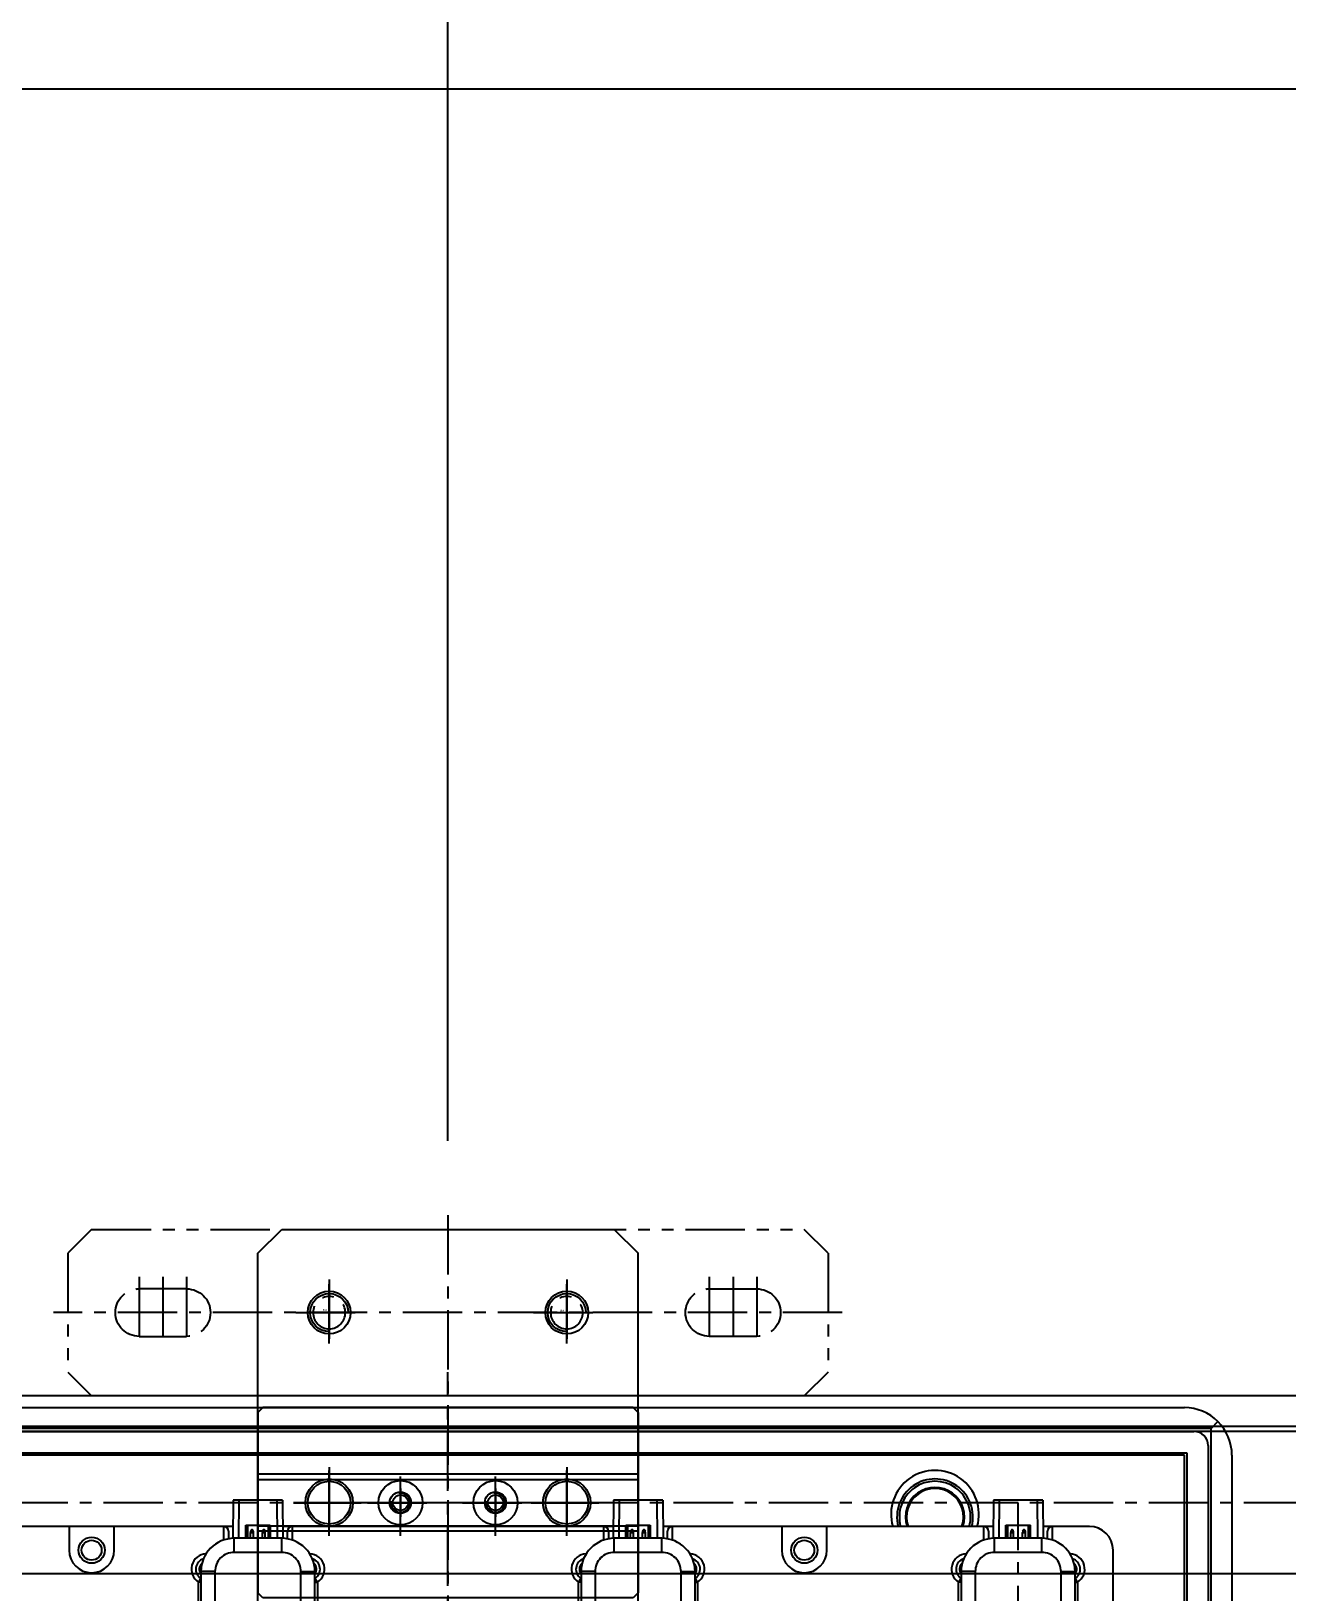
# Model space of a CAD drawing. Header units: inches. Extents: x 0 to 23821, y 0 to 11279.
# Drawn here: x 3149.4 to 3413.7, y 5239.1 to 5567.5 of the extents above; entities that cross this region are included whole.
import ezdxf

# ---------------------------------------------------------------- set-up
doc = ezdxf.new("R2010")
doc.units = ezdxf.units.IN
doc.header["$LTSCALE"] = 10
doc.header["$MEASUREMENT"] = 0
for name, pattern in [('CENTER', [2, 1.25, -0.25, 0.25, -0.25]), ('HIDDEN', [0.375, 0.25, -0.125]), ('PHANTOM', [2.5, 1.25, -0.25, 0.25, -0.25, 0.25, -0.25])]:
    doc.linetypes.add(name, pattern=pattern)
doc.layers.get('Defpoints').update_dxf_attribs({"color": 8})
for name, color, linetype in [('11', 1, 'CENTER'), ('22', 2, 'HIDDEN'), ('44', 4, 'Continuous'), ('66', 6, 'PHANTOM'), ('B', 123, 'Continuous'), ('G', 231, 'Continuous'), ('P', 142, 'Continuous'), ('T', 3, 'Continuous'), ('Y', 60, 'Continuous')]:
    doc.layers.add(name, color=color, linetype=linetype)
doc.styles.add('SCI', font='')
doc.styles.get('SCI').set_extended_font_data('Gulim')
doc.dimstyles.new('SCH', dxfattribs={"dimtxt": 2.5, "dimasz": 2, "dimexe": 1.25, "dimexo": 0.625, "dimtad": 1, "dimdec": 8, "dimtxsty": 'SCI', "dimcen": 2.5, "dimclrd": 4, "dimclre": 4, "dimclrt": 7, "dimadec": 8, "dimazin": 2, "dimtfac": 1, "dimtdec": 8, "dimtmove": 0, "dimatfit": 3, "dimfxl": 1, "dimarcsym": 0})

# ---------------------------------------------------------------- blocks, each defined once
blk = doc.blocks.new('A$C21f345d0')
blk.add_line((6520, -12), (280, -12))
at = {"layer": '11'}
blk.add_line((6520, -34.5), (280, -34.5), dxfattribs=at)
at = {"layer": 'B'}
for p, q in [((6520, -19.5), (280, -19.5)), ((6520, -49.5), (280, -49.5))]:
    blk.add_line(p, q, dxfattribs=at)
at = {"layer": 'G'}
blk.add_line((6520, -18.5), (280, -18.5), dxfattribs=at)
blk = doc.blocks.new('A$Ce158b9f5')
for p, q in [((15, 177.5), (325, 177.5)), ((332.07, 174.57), (330.63, 173.13)), ((330.63, 173.13), (9.37, 173.13)), ((330.63, 135), (330.63, 173.13)), ((14.5, 168), (325.5, 168)), ((325, 167.5), (15, 167.5)), ((325, 57.69), (325, 167.5)), ((325.5, 168), (325.5, 135)), ((335, 167.5), (335, 135)), ((124.81, 158), (124.74, 150)), ((135.19, 158), (124.81, 158)), ((126.01, 158), (125.94, 150)), ((133.99, 158), (134.06, 150)), ((135.19, 158), (135.26, 150)), ((204.81, 158), (204.74, 150)), ((215.19, 158), (204.81, 158)), ((206.01, 158), (205.94, 150)), ((213.99, 158), (214.06, 150)), ((215.19, 158), (215.26, 150)), ((284.81, 158), (284.74, 150)), ((295.19, 158), (284.81, 158)), ((286.01, 158), (285.94, 150)), ((293.99, 158), (294.06, 150)), ((295.19, 158), (295.26, 150)), ((90.25, 152.5), (57.2, 152.5)), ((90.25, 152.5), (90.25, 147.5)), ((99.75, 152.5), (90.25, 152.5)), ((99.75, 147.5), (99.75, 152.5)), ((122.8, 152.5), (99.75, 152.5)), ((124.77, 152.5), (122.8, 152.5)), ((122.8, 149.65), (122.8, 152.5)), ((123.8, 151.5), (123.8, 149.9)), ((127.42, 150), (127.42, 152.8)), ((127.42, 152.8), (132.58, 152.8)), ((127.45, 150), (127.45, 152.8)), ((127.85, 150), (127.85, 152.8)), ((128.45, 150), (128.45, 151.21)), ((128.45, 151.21), (129.05, 151.21)), ((128.56, 151.7), (128.51, 151.55)), ((128.99, 151.55), (128.51, 151.55)), ((128.94, 151.7), (128.56, 151.7)), ((128.71, 151.8), (128.79, 151.8)), ((128.99, 151.55), (128.94, 151.7)), ((129.05, 150), (129.05, 151.21)), ((130.95, 151.21), (131.55, 151.21)), ((130.95, 150), (130.95, 151.21)), ((131.01, 151.55), (131.06, 151.7)), ((131.49, 151.55), (131.01, 151.55)), ((131.44, 151.7), (131.06, 151.7)), ((131.21, 151.8), (131.29, 151.8)), ((131.44, 151.7), (131.49, 151.55)), ((131.55, 150), (131.55, 151.21)), ((132.15, 152.8), (132.15, 150)), ((132.55, 152.8), (132.55, 150)), ((132.58, 150), (132.58, 152.8)), ((137.2, 152.5), (135.23, 152.5)), ((136.2, 149.9), (136.2, 151.5)), ((202.8, 152.5), (137.2, 152.5)), ((137.2, 152.5), (137.2, 149.65)), ((204.77, 152.5), (202.8, 152.5)), ((202.8, 149.65), (202.8, 152.5)), ((203.8, 151.5), (203.8, 149.9)), ((207.42, 150), (207.42, 152.8)), ((207.42, 152.8), (212.58, 152.8)), ((207.45, 150), (207.45, 152.8)), ((207.85, 150), (207.85, 152.8)), ((208.45, 150), (208.45, 151.21)), ((208.45, 151.21), (209.05, 151.21)), ((208.56, 151.7), (208.51, 151.55)), ((208.99, 151.55), (208.51, 151.55)), ((208.94, 151.7), (208.56, 151.7)), ((208.71, 151.8), (208.79, 151.8)), ((208.99, 151.55), (208.94, 151.7)), ((209.05, 150), (209.05, 151.21)), ((210.95, 151.21), (211.55, 151.21)), ((210.95, 150), (210.95, 151.21)), ((211.01, 151.55), (211.06, 151.7)), ((211.49, 151.55), (211.01, 151.55)), ((211.44, 151.7), (211.06, 151.7)), ((211.21, 151.8), (211.29, 151.8)), ((211.44, 151.7), (211.49, 151.55)), ((211.55, 150), (211.55, 151.21)), ((212.15, 152.8), (212.15, 150)), ((212.55, 152.8), (212.55, 150)), ((212.58, 150), (212.58, 152.8)), ((217.2, 152.5), (215.23, 152.5)), ((216.2, 149.9), (216.2, 151.5)), ((240.25, 152.5), (217.2, 152.5)), ((217.2, 152.5), (217.2, 149.65)), ((240.25, 152.5), (240.25, 147.5)), ((249.75, 152.5), (240.25, 152.5)), ((249.75, 147.5), (249.75, 152.5)), ((282.8, 152.5), (249.75, 152.5)), ((284.77, 152.5), (282.8, 152.5)), ((282.8, 149.65), (282.8, 152.5)), ((283.8, 151.5), (283.8, 149.9)), ((287.42, 150), (287.42, 152.8)), ((287.42, 152.8), (292.58, 152.8)), ((287.45, 150), (287.45, 152.8)), ((287.85, 150), (287.85, 152.8)), ((288.45, 150), (288.45, 151.21)), ((288.45, 151.21), (289.05, 151.21)), ((288.56, 151.7), (288.51, 151.55)), ((288.99, 151.55), (288.51, 151.55)), ((288.94, 151.7), (288.56, 151.7)), ((288.71, 151.8), (288.79, 151.8)), ((288.99, 151.55), (288.94, 151.7)), ((289.05, 150), (289.05, 151.21)), ((290.95, 151.21), (291.55, 151.21)), ((290.95, 150), (290.95, 151.21)), ((291.01, 151.55), (291.06, 151.7)), ((291.49, 151.55), (291.01, 151.55)), ((291.44, 151.7), (291.06, 151.7)), ((291.21, 151.8), (291.29, 151.8)), ((291.44, 151.7), (291.49, 151.55)), ((291.55, 150), (291.55, 151.21)), ((292.15, 152.8), (292.15, 150)), ((292.55, 152.8), (292.55, 150)), ((292.58, 150), (292.58, 152.8)), ((297.2, 152.5), (295.23, 152.5)), ((296.2, 149.9), (296.2, 151.5)), ((305, 152.5), (297.2, 152.5)), ((297.2, 152.5), (297.2, 149.65)), ((135, 150), (125, 150)), ((125, 147.05), (125, 150)), ((135, 147.05), (135, 150)), ((215, 150), (205, 150)), ((205, 147.05), (205, 150)), ((215, 147.05), (215, 150)), ((295, 150), (285, 150)), ((285, 147.05), (285, 150)), ((295, 147.05), (295, 150)), ((135, 147.05), (125, 147.05)), ((215, 147.05), (205, 147.05)), ((295, 147.05), (285, 147.05)), ((310, 136), (310, 147.5)), ((117.99, 141.58), (117.48, 140.78)), ((118, 143), (118, 102)), ((120.95, 143), (118, 143)), ((120.95, 143), (120.95, 102)), ((139.05, 102), (139.05, 143)), ((139.05, 143), (142, 143)), ((142, 102), (142, 143)), ((142.52, 140.78), (142.01, 141.58)), ((197.99, 141.58), (197.48, 140.78)), ((198, 143), (198, 102)), ((200.95, 143), (198, 143)), ((200.95, 143), (200.95, 102)), ((219.05, 102), (219.05, 143)), ((219.05, 143), (222, 143)), ((222, 102), (222, 143)), ((222.52, 140.78), (222.01, 141.58)), ((277.99, 141.58), (277.48, 140.78)), ((278, 143), (278, 102)), ((280.95, 143), (278, 143)), ((280.95, 143), (280.95, 102)), ((299.05, 102), (299.05, 143)), ((299.05, 143), (302, 143)), ((302, 102), (302, 143)), ((302.52, 140.78), (302.01, 141.58)), ((117.48, 136), (117.48, 140.78)), ((118, 140.78), (117.48, 140.78)), ((142, 140.78), (142.52, 140.78)), ((142.52, 140.78), (142.52, 136)), ((197.48, 136), (197.48, 140.78)), ((198, 140.78), (197.48, 140.78)), ((222, 140.78), (222.52, 140.78)), ((222.52, 140.78), (222.52, 136)), ((277.48, 136), (277.48, 140.78)), ((278, 140.78), (277.48, 140.78)), ((302, 140.78), (302.52, 140.78)), ((302.52, 140.78), (302.52, 136))]:
    blk.add_line(p, q)
for centre, radius in [((95, 147.5), 2.75), ((95, 147.5), 2.1), ((245, 147.5), 2.75), ((245, 147.5), 2.1)]:
    blk.add_circle(centre, radius)
for centre, radius, start, end in [((325, 167.5), 10, 45, 90), ((325, 167.5), 10, 0, 45), ((272.5, 155.05), 9.25, 343.9977, 196.0023), ((272.5, 154.5), 8, 345.5225, 194.4775), ((272.5, 154.5), 7.5, 344.534, 195.466), ((272.5, 154.5), 6.2, 341.1809, 198.8191), ((272.5, 154.5), 6, 340.5288, 199.4712), ((122.8, 151.5), 1, 0, 90), ((129.45, 151.21), 1, 160, 180), ((128.71, 151.65), 0.15, 90, 160), ((128.79, 151.65), 0.15, 20, 90), ((128.05, 151.21), 1, 0, 20), ((131.95, 151.21), 1, 160, 180), ((131.21, 151.65), 0.15, 90, 160), ((131.29, 151.65), 0.15, 20, 90), ((130.55, 151.21), 1, 0, 20), ((137.2, 151.5), 1, 90, 180), ((202.8, 151.5), 1, 0, 90), ((209.45, 151.21), 1, 160, 180), ((208.71, 151.65), 0.15, 90, 160), ((208.79, 151.65), 0.15, 20, 90), ((208.05, 151.21), 1, 0, 20), ((211.95, 151.21), 1, 160, 180), ((211.21, 151.65), 0.15, 90, 160), ((211.29, 151.65), 0.15, 20, 90), ((210.55, 151.21), 1, 0, 20), ((217.2, 151.5), 1, 90, 180), ((282.8, 151.5), 1, 0, 90), ((289.45, 151.21), 1, 160, 180), ((288.71, 151.65), 0.15, 90, 160), ((288.79, 151.65), 0.15, 20, 90), ((288.05, 151.21), 1, 0, 20), ((291.95, 151.21), 1, 160, 180), ((291.21, 151.65), 0.15, 90, 160), ((291.29, 151.65), 0.15, 20, 90), ((290.55, 151.21), 1, 0, 20), ((297.2, 151.5), 1, 90, 180), ((305, 147.5), 5, 0, 90), ((125, 143), 7, 90, 180), ((135, 143), 7, 0, 90), ((205, 143), 7, 90, 180), ((215, 143), 7, 0, 90), ((285, 143), 7, 90, 180), ((295, 143), 7, 0, 90), ((95, 147.5), 4.75, 180, 0), ((119.2, 143.5), 3.22, 92.3296, 237.7055), ((119.2, 143.5), 2.27, 107.1614, 237.7055), ((119.2, 143.5), 1.55, 129.767, 219.3275), ((119.2, 143.5), 1.5, 132.4943, 216.8699), ((140.8, 143.5), 3.22, 302.2945, 87.6704), ((140.8, 143.5), 2.27, 302.2945, 72.8386), ((140.8, 143.5), 1.55, 320.6725, 50.233), ((140.8, 143.5), 1.5, 323.1301, 47.5057), ((199.2, 143.5), 3.22, 92.3296, 237.7055), ((199.2, 143.5), 2.27, 107.1614, 237.7055), ((199.2, 143.5), 1.55, 129.767, 219.3275), ((199.2, 143.5), 1.5, 132.4943, 216.8699), ((220.8, 143.5), 3.22, 302.2945, 87.6704), ((220.8, 143.5), 2.27, 302.2945, 72.8386), ((220.8, 143.5), 1.55, 320.6725, 50.233), ((220.8, 143.5), 1.5, 323.1301, 47.5057), ((245, 147.5), 4.75, 180, 0), ((279.2, 143.5), 3.22, 92.3296, 237.7055), ((279.2, 143.5), 2.27, 107.1614, 237.7055), ((279.2, 143.5), 1.55, 129.767, 219.3275), ((279.2, 143.5), 1.5, 132.4943, 216.8699), ((300.8, 143.5), 3.22, 302.2945, 87.6704), ((300.8, 143.5), 2.27, 302.2945, 72.8386), ((300.8, 143.5), 1.55, 320.6725, 50.233), ((300.8, 143.5), 1.5, 323.1301, 47.5057)]:
    blk.add_arc(centre, radius, start, end)
for points in [[(125, 147.05), (124.47, 146.99), (123.41, 146.87), (122.07, 145.93), (121.13, 144.59), (121.01, 143.53), (120.95, 143)], [(139.05, 143), (138.99, 143.53), (138.87, 144.59), (137.93, 145.93), (136.59, 146.87), (135.53, 146.99), (135, 147.05)], [(205, 147.05), (204.47, 146.99), (203.41, 146.87), (202.07, 145.93), (201.13, 144.59), (201.01, 143.53), (200.95, 143)], [(219.05, 143), (218.99, 143.53), (218.87, 144.59), (217.93, 145.93), (216.59, 146.87), (215.53, 146.99), (215, 147.05)], [(285, 147.05), (284.47, 146.99), (283.41, 146.87), (282.07, 145.93), (281.13, 144.59), (281.01, 143.53), (280.95, 143)], [(299.05, 143), (298.99, 143.53), (298.87, 144.59), (297.93, 145.93), (296.59, 146.87), (295.53, 146.99), (295, 147.05)]]:
    blk.add_open_spline(points, degree=3)
at = {"layer": '11'}
for p, q in [((170, 0), (170, 185)), ((130, 27.5), (130, 157.5)), ((210, 27.5), (210, 157.5)), ((290, 27.5), (290, 157.5))]:
    blk.add_line(p, q, dxfattribs=at)
at = {"layer": 'Y'}
for p, q in [((13, 172.5), (327, 172.5)), ((330, 169.5), (330, 15.5))]:
    blk.add_line(p, q, dxfattribs=at)
blk.add_arc((327, 169.5), 3, 0, 90, dxfattribs=at)
blk = doc.blocks.new('MDCSM4', base_point=(159210.18, -20101.08))
at = {"color": 7, "linetype": 'Continuous'}
for radius in [4.65, 2.25]:
    blk.add_circle((159210.18, -20101.08), radius, dxfattribs=at)
at = {"layer": '11'}
for p, q in [((159210.18, -20108.05), (159210.18, -20094.1)), ((159203.21, -20101.08), (159217.16, -20101.08))]:
    blk.add_line(p, q, dxfattribs=at)
blk = doc.blocks.new('A$C02CF22F7')
for p, q in [((-40, -6), (-40, 6)), ((40, 6), (-40, 6)), ((40, -6), (40, 6)), ((40, -6), (-40, -6))]:
    blk.add_line(p, q)
for centre in [(-25, 0), (25, 0)]:
    blk.add_circle(centre, 5)
at = {"layer": '11'}
for p, q in [((-25, -7), (-25, 7)), ((25, -7), (25, 7)), ((32, 0), (-32, 0)), ((-32, 0), (-18, 0)), ((-14, 0), (-6, 0)), ((14, 0), (6, 0))]:
    blk.add_line(p, q, dxfattribs=at)
for p in [(-10, 0), (10, 0)]:
    blk.add_blockref('MDCSM4', p)
blk = doc.blocks.new('A$C5A220EFD')
for p, q in [((0, 19), (1, 20)), ((79, 20), (1, 20)), ((79, 20), (80, 19)), ((0, 19), (0, -19)), ((80, 19), (80, -19)), ((0, 4.9), (80, 4.9)), ((0, -4.9), (80, -4.9)), ((1, -20), (0, -19)), ((80, -19), (79, -20)), ((79, -20), (1, -20))]:
    blk.add_line(p, q)
for centre in [(15, 0), (65, 0)]:
    blk.add_circle(centre, 4.5)
at = {"layer": '11', "ltscale": 2.025}
for p, q in [((15, -6.75), (15, 6.75)), ((65, -6.75), (65, 6.75)), ((8.25, 0), (21.75, 0)), ((58.25, 0), (71.75, 0))]:
    blk.add_line(p, q, dxfattribs=at)
at = {"layer": '22'}
for p, q in [((80, 6), (0, 6)), ((80, -6), (0, -6))]:
    blk.add_line(p, q, dxfattribs=at)
blk = doc.blocks.new('A$Cde07e962')
h = blk.add_hatch(color=256)
h.paths.add_polyline_path([(34, 19.5), (34, 22.5), (31, 22.5, 0.414214)])
h.paths.add_polyline_path([(37, 22.5, 0.414214), (34, 25.5), (34, 22.5)])
h.paths.add_polyline_path([(34, -25.5), (34, -22.5), (31, -22.5, 0.414214)])
h.paths.add_polyline_path([(37, -22.5, 0.414214), (34, -19.5), (34, -22.5)])
h.paths.add_polyline_path([(-31, 22.5, 0.414214), (-34, 25.5), (-34, 22.5)])
h.paths.add_polyline_path([(-34, 19.5), (-34, 22.5), (-37, 22.5, 0.414214)])
h.paths.add_polyline_path([(-31, -22.5, 0.414214), (-34, -19.5), (-34, -22.5)])
h.paths.add_polyline_path([(-34, -25.5), (-34, -22.5), (-37, -22.5, 0.414214)])
for p, q in [((-40, 117.5), (-35, 122.5)), ((-35, 122.5), (35, 122.5)), ((35, 122.5), (40, 117.5)), ((-40, -117.5), (-40, 117.5)), ((40, -117.5), (40, 117.5)), ((40, 71), (-40, 71)), ((40, 59), (-40, 59)), ((40, -59), (-40, -59)), ((40, -71), (-40, -71)), ((-35, -122.5), (-40, -117.5)), ((40, -117.5), (35, -122.5)), ((-35, -122.5), (35, -122.5))]:
    blk.add_line(p, q)
for centre, radius in [((-25, 105), 4.5), ((25, 105), 4.5), ((-25, 65), 5), ((25, 65), 5), ((-10, 65), 1.62), ((10, 65), 1.62), ((-34, 22.5), 3), ((-21, 22.5), 3.3), ((21, 22.5), 3.3), ((34, 22.5), 3), ((0, 0), 17.5), ((-34, -22.5), 3), ((-21, -22.5), 3.3), ((21, -22.5), 3.3), ((34, -22.5), 3), ((-25, -65), 5), ((25, -65), 5), ((-10, -65), 1.62), ((10, -65), 1.62), ((-25, -105), 4.5), ((25, -105), 4.5)]:
    blk.add_circle(centre, radius)
at = {"layer": '11'}
for p, q in [((0, 125.5), (0, -125.5)), ((-25, 112), (-25, 98)), ((25, 112), (25, 98)), ((-32, 105), (-18, 105)), ((18, 105), (32, 105)), ((-25, 72.5), (-25, 57.5)), ((25, 72.5), (25, 57.5)), ((-10, 68), (-10, 62)), ((10, 68), (10, 62)), ((-32.5, 65), (-17.5, 65)), ((-13, 65), (-7, 65)), ((7, 65), (13, 65)), ((17.5, 65), (32.5, 65)), ((-21, 30.75), (-21, 14.25)), ((21, 30.75), (21, 14.25)), ((-34, 27), (-34, 18)), ((34, 27), (34, 18)), ((-38.5, 22.5), (-29.5, 22.5)), ((-29.25, 22.5), (-12.75, 22.5)), ((12.75, 22.5), (29.25, 22.5)), ((29.5, 22.5), (38.5, 22.5)), ((-43, 0), (43, 0)), ((-21, -14.25), (-21, -30.75)), ((21, -14.25), (21, -30.75)), ((-34, -18), (-34, -27)), ((34, -18), (34, -27)), ((-38.5, -22.5), (-29.5, -22.5)), ((-29.25, -22.5), (-12.75, -22.5)), ((12.75, -22.5), (29.25, -22.5)), ((29.5, -22.5), (38.5, -22.5)), ((-25, -57.5), (-25, -72.5)), ((25, -57.5), (25, -72.5)), ((-10, -62), (-10, -68)), ((10, -62), (10, -68)), ((-32.5, -65), (-17.5, -65)), ((-13, -65), (-7, -65)), ((7, -65), (13, -65)), ((17.5, -65), (32.5, -65)), ((-25, -98), (-25, -112)), ((25, -98), (25, -112)), ((-32, -105), (-18, -105)), ((18, -105), (32, -105))]:
    blk.add_line(p, q, dxfattribs=at)
at = {"layer": '22'}
for centre in [(-21, 22.5), (21, 22.5), (-21, -22.5), (21, -22.5)]:
    blk.add_circle(centre, 5.5, dxfattribs=at)
at = {"layer": 'T'}
for centre in [(-10, 65), (10, 65), (-10, -65), (10, -65)]:
    blk.add_arc(centre, 2, 170.0082, 99.9928, dxfattribs=at)
blk = doc.blocks.new('A$Cbe38fbe8')
for name, p in [('A$Cde07e962', (0, 0)), ('A$C02CF22F7', (0, 65))]:
    blk.add_blockref(name, p)
at = {"ltscale": 0.5}
blk.add_blockref('A$C5A220EFD', (-40, 65), dxfattribs=at)
blk = doc.blocks.new('A$C8f6e701c')
for p, q in [((-80, 12.5), (-75, 17.5)), ((75, 17.5), (-75, 17.5)), ((75, 17.5), (80, 12.5)), ((-80, 12.5), (-80, -12.5)), ((80, 12.5), (80, -12.5)), ((-55, 5), (-65, 5)), ((55, 5), (65, 5)), ((-65, -5), (-55, -5)), ((65, -5), (55, -5)), ((-80, -12.5), (-75, -17.5)), ((80, -12.5), (75, -17.5)), ((-75, -17.5), (75, -17.5))]:
    blk.add_line(p, q)
for centre in [(-25, 0), (25, 0)]:
    blk.add_circle(centre, 3.4)
for centre, start, end in [((-65, 0), 90, 270), ((-55, 0), 270, 90), ((55, 0), 90, 270), ((65, 0), 270, 90)]:
    blk.add_arc(centre, 5, start, end)
at = {"layer": '11'}
for p, q in [((0, 20.5), (0, -20.5)), ((-65, 7.5), (-65, -7.5)), ((-60, 7.5), (-60, -7.5)), ((-55, 7.5), (-55, -7.5)), ((55, 7.5), (55, -7.5)), ((60, 7.5), (60, -7.5)), ((65, 7.5), (65, -7.5)), ((-25, -6.5), (-25, 6.5)), ((25, -6.5), (25, 6.5)), ((-83, 0), (83, 0))]:
    blk.add_line(p, q, dxfattribs=at)
at = {"layer": 'T'}
for centre in [(-25, 0), (25, 0)]:
    blk.add_arc(centre, 4, 270, 180, dxfattribs=at)
at = {"layer": '44', "style": 'SCI'}
for p in [(-24.37, 0.2), (25.57, 0.37)]:
    blk.add_text('M8', height=0.394, dxfattribs=at).set_placement(p)
blk = doc.blocks.new('A$Ccf1b08b7')
blk.add_blockref('A$Cbe38fbe8', (0, 0))
at = {"layer": '66', "xscale": -1}
blk.add_blockref('A$C8f6e701c', (0, 105), dxfattribs=at)
at = {"layer": 'P'}
blk.add_blockref('A$Ce158b9f5', (-170, -92.5), dxfattribs=at)
blk = doc.blocks.new('A$C0c57209d')
at = {"color": 0}
blk.add_lwpolyline([(-2650, 750), (0, 750), (0, -750), (-2650, -750)], close=True, dxfattribs=at)
blk = doc.blocks.new('*D367')
at = {"color": 4, "lineweight": -2, "transparency": 16777216}
for p, q in [((2637.14, 5333.93), (2637.14, 5747.34)), ((3237.14, 5333.93), (3237.14, 5747.34)), ((2687.14, 5716.09), (3187.14, 5716.09))]:
    blk.add_line(p, q, dxfattribs=at)
at = {"color": 4, "transparency": 16777216}
for points in [[(2687.14, 5724.43), (2687.14, 5707.76), (2637.14, 5716.09)], [(3187.14, 5724.43), (3187.14, 5707.76), (3237.14, 5716.09)]]:
    blk.add_solid(points, dxfattribs=at)
at = {"layer": 'Defpoints', "color": 0, "transparency": 16777216}
for p in [(3237.14, 5716.09), (2637.14, 5318.31, -227228.55), (3237.14, 5318.31, -227228.55)]:
    blk.add_point(p, dxfattribs=at)
at = {"color": 7, "transparency": 16777216, "insert": (2937.14, 5763.76), "char_height": 62.5, "attachment_point": 5, "style": 'SCI'}
blk.add_mtext('600', dxfattribs=at)
blk = doc.blocks.new('*D368')
at = {"color": 4, "lineweight": -2, "transparency": 16777216}
for p, q in [((3237.14, 5333.93), (3237.14, 5747.34)), ((3837.14, 5333.93), (3837.14, 5747.34)), ((3287.14, 5716.09), (3787.14, 5716.09))]:
    blk.add_line(p, q, dxfattribs=at)
at = {"color": 4, "transparency": 16777216}
for points in [[(3287.14, 5724.43), (3287.14, 5707.76), (3237.14, 5716.09)], [(3787.14, 5724.43), (3787.14, 5707.76), (3837.14, 5716.09)]]:
    blk.add_solid(points, dxfattribs=at)
at = {"layer": 'Defpoints', "color": 0, "transparency": 16777216}
for p in [(3837.14, 5716.09), (3237.14, 5318.31, -227228.55), (3837.14, 5318.31, -227228.55)]:
    blk.add_point(p, dxfattribs=at)
at = {"color": 7, "transparency": 16777216, "insert": (3537.14, 5763.76), "char_height": 62.5, "attachment_point": 5, "style": 'SCI'}
blk.add_mtext('600', dxfattribs=at)
blk = doc.blocks.new('*D377')
at = {"color": 4, "lineweight": -2, "transparency": 16777216}
for p, q in [((1437.14, 5307.93), (1437.14, 6026.78)), ((8237.14, 5307.93), (8237.14, 6026.78)), ((1487.14, 5995.53), (8187.14, 5995.53))]:
    blk.add_line(p, q, dxfattribs=at)
at = {"color": 4, "transparency": 16777216}
for points in [[(1487.14, 6003.87), (1487.14, 5987.2), (1437.14, 5995.53)], [(8187.14, 6003.87), (8187.14, 5987.2), (8237.14, 5995.53)]]:
    blk.add_solid(points, dxfattribs=at)
at = {"layer": 'Defpoints', "color": 0, "transparency": 16777216}
for p in [(8237.14, 5995.53), (1437.14, 5292.31, -227228.55), (8237.14, 5292.31, -227228.55)]:
    blk.add_point(p, dxfattribs=at)
at = {"color": 7, "transparency": 16777216, "insert": (4837.14, 6043.2), "char_height": 62.5, "attachment_point": 5, "style": 'SCI'}
blk.add_mtext('6800', dxfattribs=at)
blk = doc.blocks.new('*D333')
at = {"color": 4, "lineweight": -2, "transparency": 16777216}
for p, q in [((2137.14, 5371.93), (2137.14, 5891.69)), ((7537.14, 5330.42), (7537.14, 5891.69)), ((7487.14, 5860.44), (2187.14, 5860.44))]:
    blk.add_line(p, q, dxfattribs=at)
at = {"color": 4, "transparency": 16777216}
for points in [[(2187.14, 5868.77), (2187.14, 5852.11), (2137.14, 5860.44)], [(7487.14, 5868.77), (7487.14, 5852.11), (7537.14, 5860.44)]]:
    blk.add_solid(points, dxfattribs=at)
at = {"layer": 'Defpoints', "color": 0, "transparency": 16777216}
for p in [(2137.14, 5860.44), (2137.14, 5356.31, -227228.55), (7537.14, 5314.79, -227228.55)]:
    blk.add_point(p, dxfattribs=at)
at = {"color": 7, "transparency": 16777216, "insert": (4837.14, 5908.15), "char_height": 62.5, "attachment_point": 5, "style": 'SCI'}
blk.add_mtext('5400', dxfattribs=at)

msp = doc.modelspace()

# ---------------------------------------------------------------- block references
at = {"color": 252}
msp.add_blockref('A$C0c57209d', (5017.14339049, 4805.30962586, -227228.55083111), dxfattribs=at)
for name, p in [('A$C21f345d0', (1437.14339049, 5292.30962586, -227228.55083111)), ('A$Ccf1b08b7', (3237.14339049, 5192.80962586, -227228.55083111))]:
    msp.add_blockref(name, p)

# ---------------------------------------------------------------- dimensions: what is measured, and where the dimension line sits
for base, p1, p2, picture, middle in [((8237.1433904861, 5995.5336042826), (1437.1433904861, 5292.3096258602, -227228.5508311124), (8237.1433904861, 5292.3096258602, -227228.5508311124), '*D377', (4837.1433904861, 6043.1992167993)), ((2137.1433904861, 5860.4408056766), (7537.1433904861, 5314.7908204812, -227228.5508311124), (2137.1433904861, 5356.3096258602, -227228.5508311124), '*D333', (4837.1433904861, 5908.1480293784)), ((3237.1433904861, 5716.0929827376), (2637.1433904861, 5318.3096258602, -227228.5508311124), (3237.1433904861, 5318.3096258602, -227228.5508311124), '*D367', (2937.1433904861, 5763.7585952543)), ((3837.1433904861, 5716.0929827376), (3237.1433904861, 5318.3096258602, -227228.5508311124), (3837.1433904861, 5318.3096258602, -227228.5508311124), '*D368', (3537.1433904861, 5763.7585952543))]:
    dim = msp.add_linear_dim(base=base, p1=p1, p2=p2, dimstyle='SCH', override={"dimscale": 25})
    dim.commit()
    dim.dimension.update_dxf_attribs({"geometry": picture, "text_midpoint": middle})

doc.saveas('drawing.dxf')
